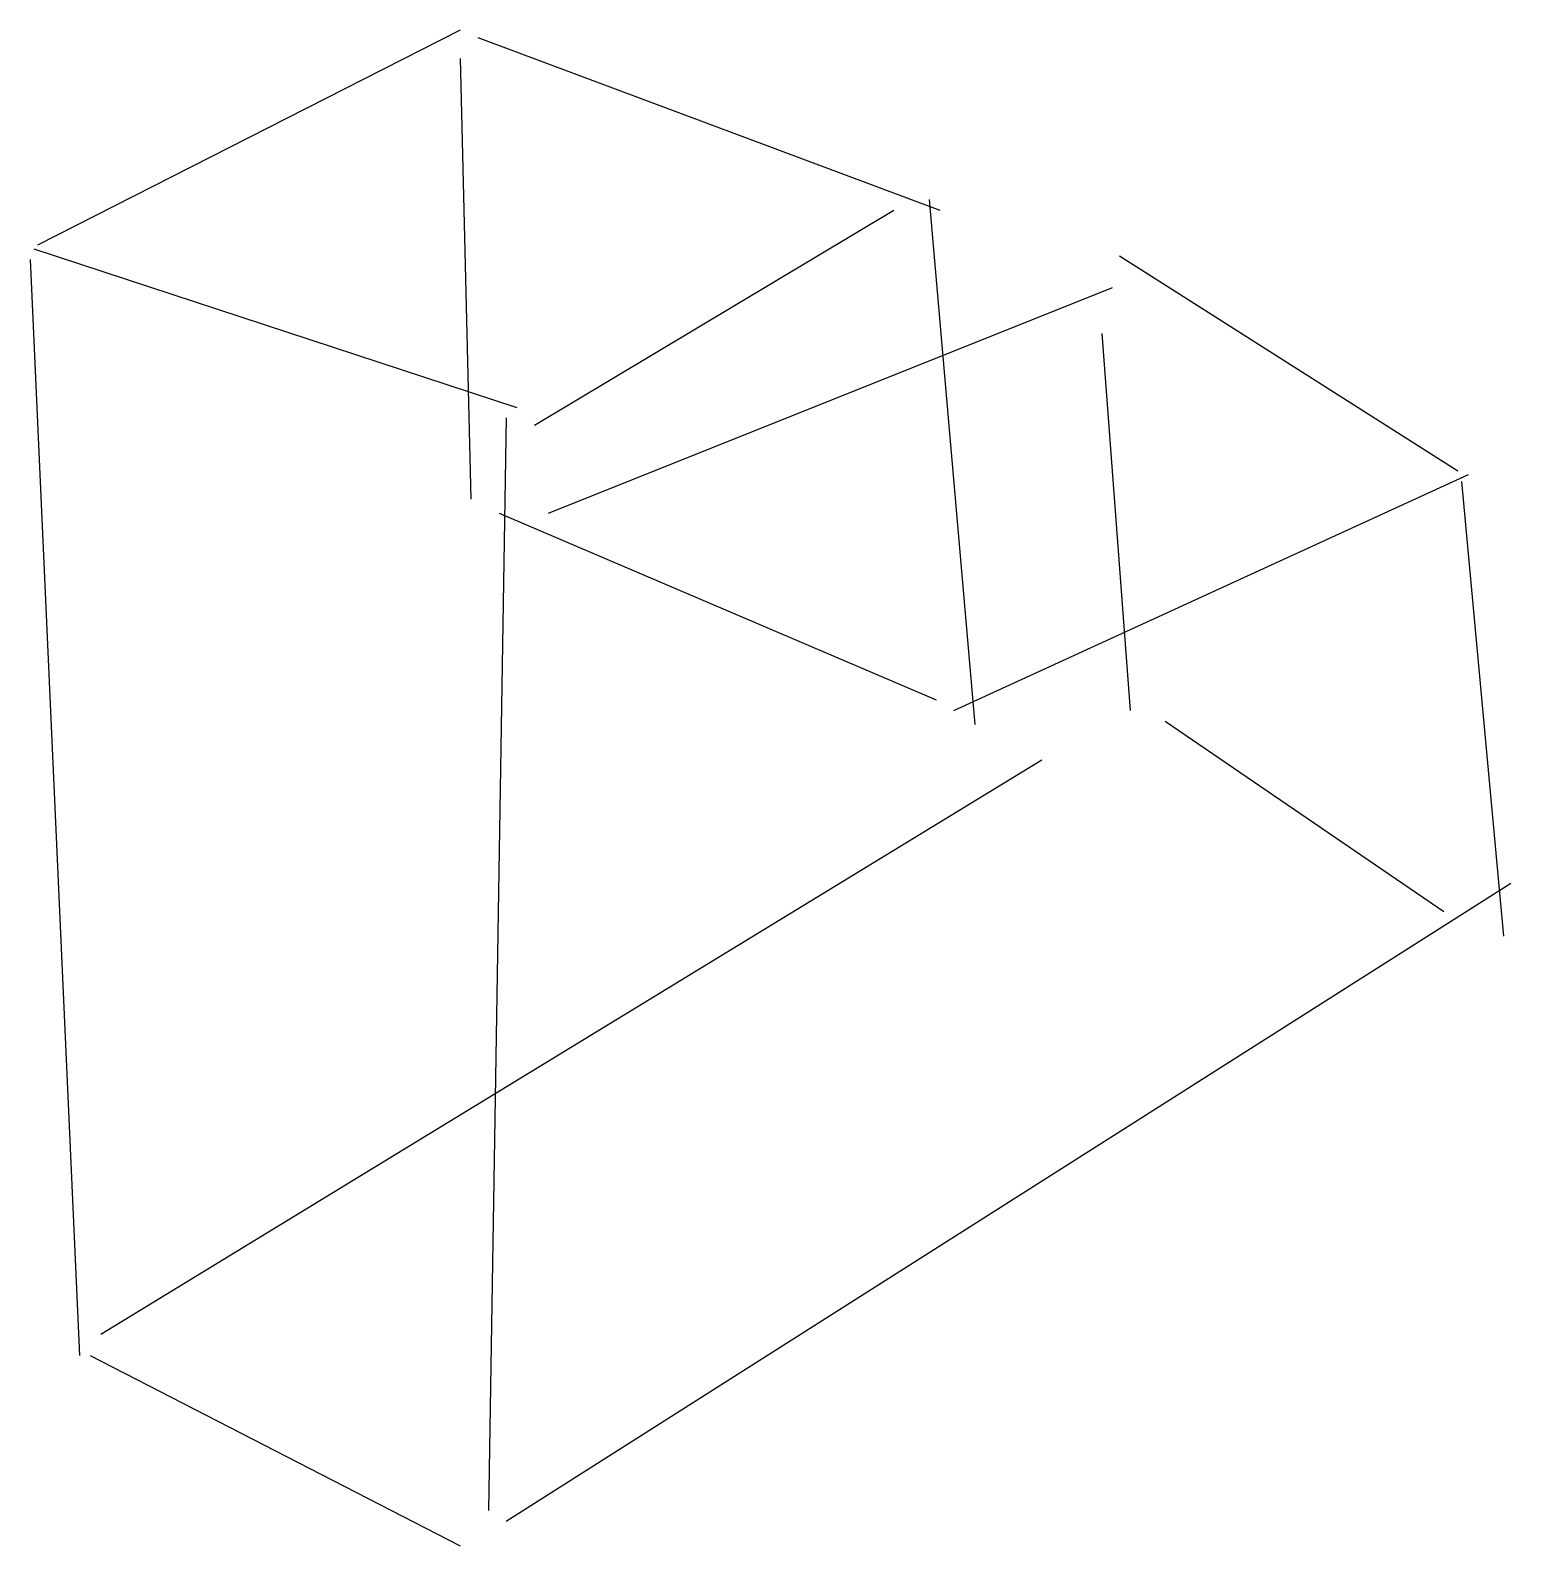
# Model space of a CAD drawing. Header units: metres. Extents: x -90 to 98, y 92 to 284.
import ezdxf

# ---------------------------------------------------------------- set-up
doc = ezdxf.new("R2010")
doc.units = ezdxf.units.M

msp = doc.modelspace()

# ---------------------------------------------------------------- linework, layer by layer
at = {"color": 0, "linetype": 'CONTINUOUS'}
for p, q in [((-35.287855, 283.788644), (-88.776814, 256.598423)), ((-33.059148, 282.897161), (25.332965, 261.055836)), ((-35.287855, 280.222713), (-33.950631, 224.505047)), ((-25.927287, 233.865615), (19.538328, 261.055836)), ((23.995741, 262.39306), (29.790379, 195.977603)), ((-89.222555, 256.152681), (-28.155994, 236.094322)), ((48.065773, 255.261199), (90.85694, 228.070978)), ((-89.668297, 254.815457), (-83.427918, 116.189905)), ((-24.144322, 222.722082), (47.17429, 251.249527)), ((45.837066, 245.45489), (49.402997, 197.760568)), ((-29.493218, 234.757098), (-31.721924, 96.577287)), ((27.115931, 197.760568), (92.194164, 227.625237)), ((91.302681, 226.733754), (96.651577, 169.233123)), ((-30.3847, 222.722082), (24.887224, 199.097792)), ((53.86041, 196.423344), (89.073975, 172.353312)), ((-80.75347, 118.864353), (38.259464, 191.520189)), ((-29.493218, 95.240063), (97.54306, 175.919243)), ((-82.090694, 116.189905), (-35.287855, 92.119874))]:
    msp.add_line(p, q, dxfattribs=at)

doc.saveas('drawing.dxf')
